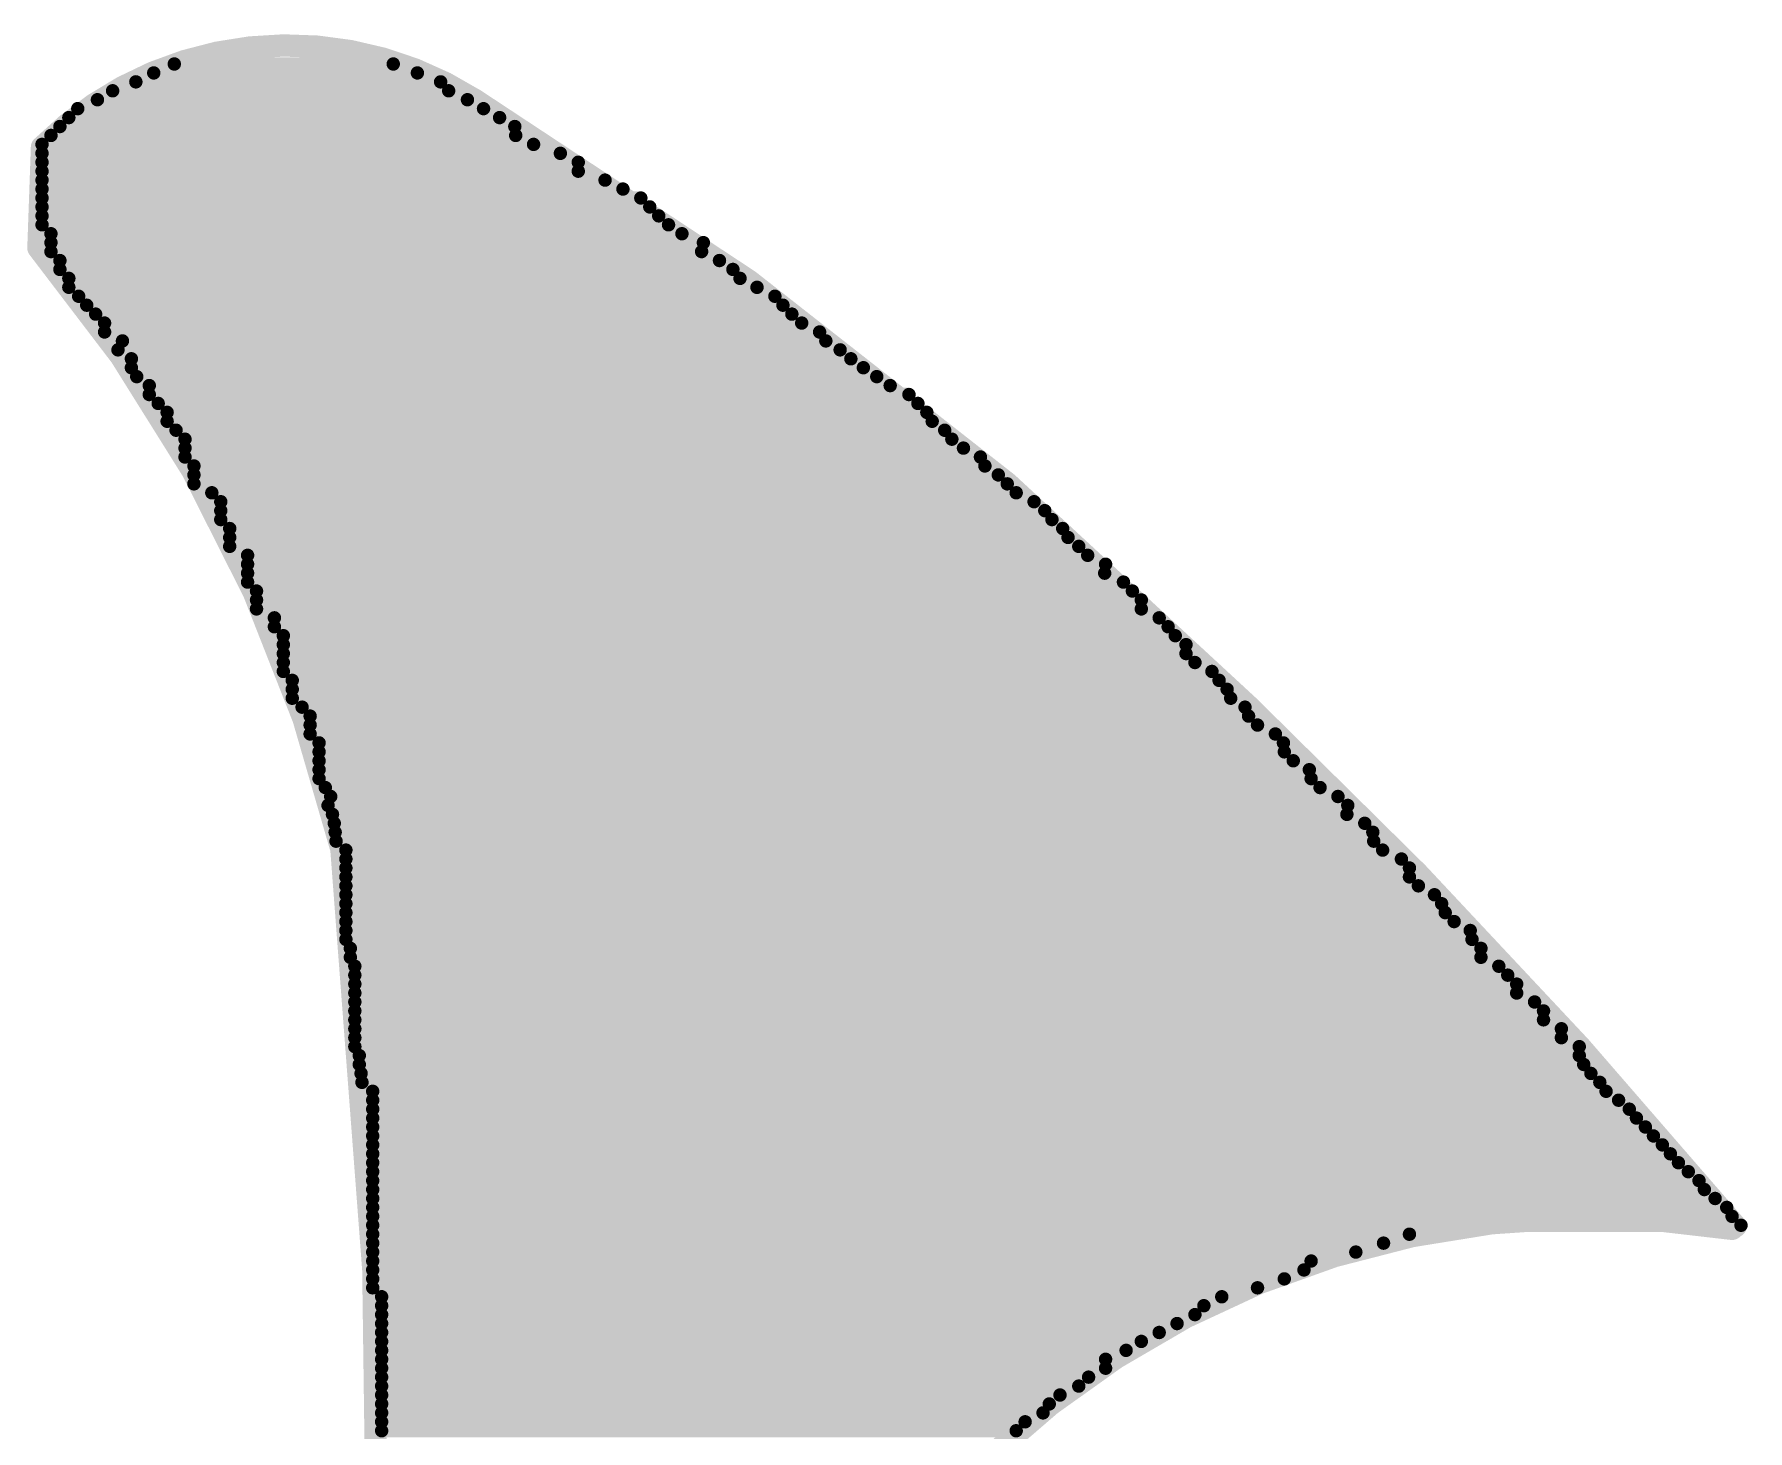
# Model space of a CAD drawing. Extents: x -3908 to 11948, y -2965 to 7442.
# Drawn here: x 3703.1 to 3856.4, y 1516.3 to 1641.4 of the extents above; entities that cross this region are included whole.
import ezdxf

# ---------------------------------------------------------------- set-up
doc = ezdxf.new("R2010")
doc.units = 0
doc.header["$MEASUREMENT"] = 0
doc.layers.get('0').update_dxf_attribs({"linetype": 'CONTINUOUS'})
doc.layers.add('2D_LINE_26', color=7, linetype='CONTINUOUS')

# ---------------------------------------------------------------- blocks, each defined once
blk = doc.blocks.new('SMOOTH_1$2')
at = {"const_width": 0.6}
blk.add_lwpolyline([(-0.3, 0, 1), (0.3, 0, 1)], format="xyb", close=True, dxfattribs=at)
blk = doc.blocks.new('SMOOTH_2')
at = {"const_width": 1}
blk.add_lwpolyline([(-0.5, 0, 1), (0.5, 0, 1)], format="xyb", close=True, dxfattribs=at)
blk = doc.blocks.new('DRAWING_542')
at = {"layer": '2D_LINE_26', "const_width": 2}
for points in [[(171.6, 227.12, 0.028806), (128, 273.68, 0.061163), (58.72, 328, 0.351175), (20, 323.76), (19.68, 314.72, -0.115704), (46.8, 260.88, -0.046722), (48.32, 147.68)], [(49.44, 146.56), (74.32, 157.84, -0.121013), (99.84, 201.28, -0.258152), (171.28, 226.88)]]:
    blk.add_lwpolyline(points, format="xyb", dxfattribs=at)
at = {"layer": '2D_LINE_26', "const_width": 1.2}
for points in [[(31.84, 331.2), (51.44, 331.2)], [(28.4, 329.6), (55.68, 329.6)], [(30, 330.4), (53.6, 330.4)], [(24.96, 328), (58.08, 328)], [(26.32, 328.8), (56.4, 328.8)], [(22.4, 326.4), (60.96, 326.4)], [(23.2, 327.2), (59.52, 327.2)], [(20.8, 324.8), (62.4, 324.8)], [(21.6, 325.6), (62.32, 325.6)], [(20, 324), (64, 324)], [(20, 323.2), (66.4, 323.2)], [(20, 322.4), (68, 322.4)], [(20, 321.6), (68, 321.6)], [(20, 320.8), (70.4, 320.8)], [(20, 320), (72, 320)], [(20, 319.2), (73.6, 319.2)], [(20, 318.4), (74.4, 318.4)], [(20, 317.6), (75.2, 317.6)], [(20, 316.8), (76.08, 316.8)], [(20.8, 316), (77.28, 316)], [(20.8, 315.2), (79.2, 315.2)], [(20.8, 314.4), (79.04, 314.4)], [(21.6, 313.6), (80.64, 313.6)], [(21.6, 312.8), (81.84, 312.8)], [(22.4, 312), (82.48, 312)], [(22.4, 311.2), (84, 311.2)], [(23.28, 310.4), (85.6, 310.4)], [(24, 309.6), (86.32, 309.6)], [(24.8, 308.8), (87.12, 308.8)], [(25.6, 308), (88, 308)], [(25.6, 307.2), (89.6, 307.2)], [(27.2, 306.4), (90.16, 306.4)], [(26.8, 305.6), (91.44, 305.6)], [(28, 304.8), (92.4, 304.8)], [(28, 304), (93.52, 304)], [(28.48, 303.2), (94.72, 303.2)], [(29.6, 302.4), (95.92, 302.4)], [(29.6, 301.6), (97.6, 301.6)], [(30.4, 300.8), (98.4, 300.8)], [(31.2, 300), (99.2, 300)], [(31.2, 299.2), (99.68, 299.2)], [(32, 298.4), (100.8, 298.4)], [(32.8, 297.6), (101.44, 297.6)], [(32.8, 296.8), (102.48, 296.8)], [(32.8, 296), (104, 296)], [(33.6, 295.2), (104.4, 295.2)], [(33.6, 294.4), (105.6, 294.4)], [(33.6, 293.6), (106.4, 293.6)], [(35.2, 292.8), (107.2, 292.8)], [(36, 292), (108.8, 292)], [(36, 291.2), (109.76, 291.2)], [(36, 290.4), (110.4, 290.4)], [(36.8, 289.6), (111.36, 289.6)], [(36.8, 288.8), (111.84, 288.8)], [(36.8, 288), (112.8, 288)], [(38.4, 287.2), (113.6, 287.2)], [(38.4, 286.4), (115.2, 286.4)], [(38.4, 285.6), (115.12, 285.6)], [(38.4, 284.8), (116.8, 284.8)], [(39.2, 284), (117.6, 284)], [(39.2, 283.2), (118.4, 283.2)], [(39.2, 282.4), (118.4, 282.4)], [(40.8, 281.6), (120, 281.6)], [(40.8, 280.8), (120.8, 280.8)], [(41.6, 280), (121.44, 280)], [(41.6, 279.2), (122.4, 279.2)], [(41.6, 278.4), (122.4, 278.4)], [(41.6, 277.6), (123.2, 277.6)], [(41.6, 276.8), (124.72, 276.8)], [(42.4, 276), (125.36, 276)], [(42.4, 275.2), (126.08, 275.2)], [(42.4, 274.4), (126.4, 274.4)], [(43.28, 273.6), (127.68, 273.6)], [(44, 272.8), (128, 272.8)], [(44, 272), (128.8, 272)], [(44, 271.2), (130.4, 271.2)], [(44.8, 270.4), (131.12, 270.4)], [(44.8, 269.6), (131.2, 269.6)], [(44.8, 268.8), (132, 268.8)], [(44.8, 268), (133.44, 268)], [(44.8, 267.2), (133.6, 267.2)], [(45.36, 266.4), (134.4, 266.4)], [(45.6, 264.8), (136.88, 264.8)], [(45.84, 265.6), (136, 265.6)], [(46, 264), (136.8, 264)], [(46.16, 263.2), (138.4, 263.2)], [(46.24, 262.4), (139.12, 262.4)], [(46.32, 261.6), (139.2, 261.6)], [(47.2, 260.8), (140, 260.8)], [(47.2, 260), (141.68, 260)], [(47.2, 259.2), (142.4, 259.2)], [(47.2, 258.4), (142.4, 258.4)], [(47.2, 257.6), (143.2, 257.6)], [(47.2, 256.8), (144.64, 256.8)], [(47.2, 256), (145.28, 256)], [(47.2, 255.2), (145.6, 255.2)], [(47.2, 254.4), (146.4, 254.4)], [(47.2, 253.6), (147.84, 253.6)], [(47.2, 252.8), (148, 252.8)], [(47.6, 252), (148.8, 252)], [(47.6, 251.2), (148.8, 251.2)], [(48, 250.4), (150.4, 250.4)], [(48, 249.6), (151.2, 249.6)], [(48, 248.8), (152, 248.8)], [(48, 248), (152, 248)], [(48, 247.2), (153.6, 247.2)], [(48, 246.4), (154.4, 246.4)], [(48, 245.6), (154.4, 245.6)], [(48, 244.8), (156, 244.8)], [(48, 244), (156, 244)], [(48, 243.2), (157.6, 243.2)], [(48.4, 242.4), (157.6, 242.4)], [(48.4, 241.6), (158, 241.6)], [(48.56, 240.8), (158.64, 240.8)], [(48.64, 240), (159.44, 240)], [(49.6, 239.2), (160, 239.2)], [(49.6, 238.4), (161.12, 238.4)], [(49.6, 237.6), (162.08, 237.6)], [(49.6, 236.8), (162.72, 236.8)], [(49.6, 236), (163.52, 236)], [(49.6, 235.2), (164.24, 235.2)], [(49.6, 234.4), (165.04, 234.4)], [(49.6, 233.6), (165.76, 233.6)], [(49.6, 232.8), (166.48, 232.8)], [(49.6, 232), (167.36, 232)], [(49.6, 231.2), (168.32, 231.2)], [(49.6, 230.4), (168.8, 230.4)], [(49.6, 229.6), (169.76, 229.6)], [(49.6, 228.8), (170.8, 228.8)], [(49.6, 228), (171.28, 228)], [(49.6, 227.2), (172.08, 227.2)], [(49.6, 226.4), (142.4, 226.4)], [(49.6, 225.6), (140.08, 225.6)], [(49.6, 224.8), (137.6, 224.8)], [(49.6, 224), (133.6, 224)], [(49.6, 223.2), (132.96, 223.2)], [(49.6, 222.4), (131.2, 222.4)], [(49.6, 221.6), (128.8, 221.6)], [(50.4, 220.8), (125.6, 220.8)], [(50.4, 220), (124, 220)], [(50.4, 219.2), (123.2, 219.2)], [(50.4, 218.4), (121.6, 218.4)], [(50.4, 217.6), (120, 217.6)], [(50.4, 216.8), (118.4, 216.8)], [(50.4, 216), (117.04, 216)], [(50.4, 215.2), (115.2, 215.2)], [(50.4, 214.4), (115.2, 214.4)], [(50.4, 213.6), (113.68, 213.6)], [(50.4, 212.8), (112.8, 212.8)], [(50.4, 212), (111.12, 212)], [(50.4, 211.2), (110.16, 211.2)], [(50.4, 210.4), (109.6, 210.4)], [(50.4, 209.6), (108, 209.6)], [(50.4, 208.8), (107.2, 208.8)]]:
    blk.add_lwpolyline(points, dxfattribs=at)
at = {"layer": '2D_LINE_26'}
for name, p in [('SMOOTH_1$2', (31.84, 331.2)), ('SMOOTH_1$2', (51.44, 331.2)), ('SMOOTH_1$2', (28.4, 329.6)), ('SMOOTH_1$2', (30, 330.4)), ('SMOOTH_1$2', (53.6, 330.4)), ('SMOOTH_1$2', (55.68, 329.6)), ('SMOOTH_1$2', (24.96, 328)), ('SMOOTH_1$2', (26.32, 328.8)), ('SMOOTH_1$2', (56.4, 328.8)), ('SMOOTH_1$2', (58.08, 328)), ('SMOOTH_2', (58.72, 328)), ('SMOOTH_1$2', (22.4, 326.4)), ('SMOOTH_1$2', (23.2, 327.2)), ('SMOOTH_1$2', (59.52, 327.2)), ('SMOOTH_1$2', (60.96, 326.4)), ('SMOOTH_1$2', (20.8, 324.8)), ('SMOOTH_1$2', (21.6, 325.6)), ('SMOOTH_1$2', (62.32, 325.6)), ('SMOOTH_1$2', (62.4, 324.8)), ('SMOOTH_2', (20, 323.76)), ('SMOOTH_1$2', (20, 324)), ('SMOOTH_1$2', (20, 323.2)), ('SMOOTH_1$2', (64, 324)), ('SMOOTH_1$2', (66.4, 323.2)), ('SMOOTH_1$2', (20, 322.4)), ('SMOOTH_1$2', (20, 321.6)), ('SMOOTH_1$2', (68, 322.4)), ('SMOOTH_1$2', (68, 321.6)), ('SMOOTH_1$2', (20, 320.8)), ('SMOOTH_1$2', (20, 320)), ('SMOOTH_1$2', (70.4, 320.8)), ('SMOOTH_1$2', (72, 320)), ('SMOOTH_1$2', (20, 319.2)), ('SMOOTH_1$2', (73.6, 319.2)), ('SMOOTH_1$2', (20, 318.4)), ('SMOOTH_1$2', (20, 317.6)), ('SMOOTH_1$2', (74.4, 318.4)), ('SMOOTH_1$2', (75.2, 317.6)), ('SMOOTH_1$2', (20, 316.8)), ('SMOOTH_1$2', (20.8, 316)), ('SMOOTH_1$2', (76.08, 316.8)), ('SMOOTH_1$2', (77.28, 316)), ('SMOOTH_2', (19.68, 314.72)), ('SMOOTH_1$2', (20.8, 315.2)), ('SMOOTH_1$2', (20.8, 314.4)), ('SMOOTH_1$2', (79.04, 314.4)), ('SMOOTH_1$2', (79.2, 315.2)), ('SMOOTH_1$2', (21.6, 313.6)), ('SMOOTH_1$2', (21.6, 312.8)), ('SMOOTH_1$2', (80.64, 313.6)), ('SMOOTH_1$2', (81.84, 312.8)), ('SMOOTH_1$2', (22.4, 312)), ('SMOOTH_1$2', (22.4, 311.2)), ('SMOOTH_1$2', (82.48, 312)), ('SMOOTH_1$2', (84, 311.2)), ('SMOOTH_1$2', (23.28, 310.4)), ('SMOOTH_1$2', (24, 309.6)), ('SMOOTH_1$2', (85.6, 310.4)), ('SMOOTH_1$2', (86.32, 309.6)), ('SMOOTH_1$2', (24.8, 308.8)), ('SMOOTH_1$2', (25.6, 308)), ('SMOOTH_1$2', (87.12, 308.8)), ('SMOOTH_1$2', (88, 308)), ('SMOOTH_1$2', (25.6, 307.2)), ('SMOOTH_1$2', (27.2, 306.4)), ('SMOOTH_1$2', (89.6, 307.2)), ('SMOOTH_1$2', (90.16, 306.4)), ('SMOOTH_1$2', (26.8, 305.6)), ('SMOOTH_1$2', (28, 304.8)), ('SMOOTH_1$2', (91.44, 305.6)), ('SMOOTH_1$2', (92.4, 304.8)), ('SMOOTH_1$2', (28, 304)), ('SMOOTH_1$2', (28.48, 303.2)), ('SMOOTH_1$2', (93.52, 304)), ('SMOOTH_1$2', (94.72, 303.2)), ('SMOOTH_1$2', (29.6, 302.4)), ('SMOOTH_1$2', (29.6, 301.6)), ('SMOOTH_1$2', (95.92, 302.4)), ('SMOOTH_1$2', (97.6, 301.6)), ('SMOOTH_1$2', (30.4, 300.8)), ('SMOOTH_1$2', (98.4, 300.8)), ('SMOOTH_1$2', (31.2, 300)), ('SMOOTH_1$2', (31.2, 299.2)), ('SMOOTH_1$2', (99.2, 300)), ('SMOOTH_1$2', (99.68, 299.2)), ('SMOOTH_1$2', (32, 298.4)), ('SMOOTH_1$2', (32.8, 297.6)), ('SMOOTH_1$2', (100.8, 298.4)), ('SMOOTH_1$2', (101.44, 297.6)), ('SMOOTH_1$2', (32.8, 296.8)), ('SMOOTH_1$2', (32.8, 296)), ('SMOOTH_1$2', (102.48, 296.8)), ('SMOOTH_1$2', (104, 296)), ('SMOOTH_1$2', (33.6, 295.2)), ('SMOOTH_1$2', (33.6, 294.4)), ('SMOOTH_1$2', (104.4, 295.2)), ('SMOOTH_1$2', (105.6, 294.4)), ('SMOOTH_1$2', (33.6, 293.6)), ('SMOOTH_1$2', (35.2, 292.8)), ('SMOOTH_1$2', (106.4, 293.6)), ('SMOOTH_1$2', (107.2, 292.8)), ('SMOOTH_1$2', (36, 292)), ('SMOOTH_1$2', (36, 291.2)), ('SMOOTH_1$2', (108.8, 292)), ('SMOOTH_1$2', (109.76, 291.2)), ('SMOOTH_1$2', (36, 290.4)), ('SMOOTH_1$2', (36.8, 289.6)), ('SMOOTH_1$2', (110.4, 290.4)), ('SMOOTH_1$2', (111.36, 289.6)), ('SMOOTH_1$2', (36.8, 288.8)), ('SMOOTH_1$2', (36.8, 288)), ('SMOOTH_1$2', (111.84, 288.8)), ('SMOOTH_1$2', (112.8, 288)), ('SMOOTH_1$2', (38.4, 287.2)), ('SMOOTH_1$2', (38.4, 286.4)), ('SMOOTH_1$2', (113.6, 287.2)), ('SMOOTH_1$2', (115.2, 286.4)), ('SMOOTH_1$2', (38.4, 285.6)), ('SMOOTH_1$2', (38.4, 284.8)), ('SMOOTH_1$2', (115.12, 285.6)), ('SMOOTH_1$2', (116.8, 284.8)), ('SMOOTH_1$2', (39.2, 284)), ('SMOOTH_1$2', (39.2, 283.2)), ('SMOOTH_1$2', (117.6, 284)), ('SMOOTH_1$2', (118.4, 283.2)), ('SMOOTH_1$2', (39.2, 282.4)), ('SMOOTH_1$2', (118.4, 282.4)), ('SMOOTH_1$2', (40.8, 281.6)), ('SMOOTH_1$2', (40.8, 280.8)), ('SMOOTH_1$2', (120, 281.6)), ('SMOOTH_1$2', (120.8, 280.8)), ('SMOOTH_1$2', (41.6, 280)), ('SMOOTH_1$2', (41.6, 279.2)), ('SMOOTH_1$2', (121.44, 280)), ('SMOOTH_1$2', (122.4, 279.2)), ('SMOOTH_1$2', (41.6, 278.4)), ('SMOOTH_1$2', (41.6, 277.6)), ('SMOOTH_1$2', (122.4, 278.4)), ('SMOOTH_1$2', (123.2, 277.6)), ('SMOOTH_1$2', (41.6, 276.8)), ('SMOOTH_1$2', (42.4, 276)), ('SMOOTH_1$2', (124.72, 276.8)), ('SMOOTH_1$2', (125.36, 276)), ('SMOOTH_1$2', (42.4, 275.2)), ('SMOOTH_1$2', (42.4, 274.4)), ('SMOOTH_1$2', (126.08, 275.2)), ('SMOOTH_1$2', (126.4, 274.4)), ('SMOOTH_2', (128, 273.68)), ('SMOOTH_1$2', (43.28, 273.6)), ('SMOOTH_1$2', (44, 272.8)), ('SMOOTH_1$2', (127.68, 273.6)), ('SMOOTH_1$2', (128, 272.8)), ('SMOOTH_1$2', (44, 272)), ('SMOOTH_1$2', (44, 271.2)), ('SMOOTH_1$2', (128.8, 272)), ('SMOOTH_1$2', (130.4, 271.2)), ('SMOOTH_1$2', (44.8, 270.4)), ('SMOOTH_1$2', (44.8, 269.6)), ('SMOOTH_1$2', (131.12, 270.4)), ('SMOOTH_1$2', (131.2, 269.6)), ('SMOOTH_1$2', (44.8, 268.8)), ('SMOOTH_1$2', (44.8, 268)), ('SMOOTH_1$2', (132, 268.8)), ('SMOOTH_1$2', (133.44, 268)), ('SMOOTH_1$2', (44.8, 267.2)), ('SMOOTH_1$2', (45.36, 266.4)), ('SMOOTH_1$2', (133.6, 267.2)), ('SMOOTH_1$2', (134.4, 266.4)), ('SMOOTH_1$2', (45.6, 264.8)), ('SMOOTH_1$2', (45.84, 265.6)), ('SMOOTH_1$2', (136, 265.6)), ('SMOOTH_1$2', (136.88, 264.8)), ('SMOOTH_1$2', (46, 264)), ('SMOOTH_1$2', (136.8, 264)), ('SMOOTH_1$2', (46.16, 263.2)), ('SMOOTH_1$2', (46.24, 262.4)), ('SMOOTH_1$2', (138.4, 263.2)), ('SMOOTH_1$2', (139.12, 262.4)), ('SMOOTH_1$2', (46.32, 261.6)), ('SMOOTH_2', (46.8, 260.88)), ('SMOOTH_1$2', (47.2, 260.8)), ('SMOOTH_1$2', (139.2, 261.6)), ('SMOOTH_1$2', (140, 260.8)), ('SMOOTH_1$2', (47.2, 260)), ('SMOOTH_1$2', (47.2, 259.2)), ('SMOOTH_1$2', (141.68, 260)), ('SMOOTH_1$2', (142.4, 259.2)), ('SMOOTH_1$2', (47.2, 258.4)), ('SMOOTH_1$2', (47.2, 257.6)), ('SMOOTH_1$2', (142.4, 258.4)), ('SMOOTH_1$2', (143.2, 257.6)), ('SMOOTH_1$2', (47.2, 256.8)), ('SMOOTH_1$2', (47.2, 256)), ('SMOOTH_1$2', (144.64, 256.8)), ('SMOOTH_1$2', (145.28, 256)), ('SMOOTH_1$2', (47.2, 255.2)), ('SMOOTH_1$2', (47.2, 254.4)), ('SMOOTH_1$2', (145.6, 255.2)), ('SMOOTH_1$2', (146.4, 254.4)), ('SMOOTH_1$2', (47.2, 253.6)), ('SMOOTH_1$2', (47.2, 252.8)), ('SMOOTH_1$2', (147.84, 253.6)), ('SMOOTH_1$2', (148, 252.8)), ('SMOOTH_1$2', (47.6, 252)), ('SMOOTH_1$2', (47.6, 251.2)), ('SMOOTH_1$2', (148.8, 252)), ('SMOOTH_1$2', (148.8, 251.2)), ('SMOOTH_1$2', (48, 250.4)), ('SMOOTH_1$2', (48, 249.6)), ('SMOOTH_1$2', (150.4, 250.4)), ('SMOOTH_1$2', (151.2, 249.6)), ('SMOOTH_1$2', (48, 248.8)), ('SMOOTH_1$2', (48, 248)), ('SMOOTH_1$2', (152, 248.8)), ('SMOOTH_1$2', (152, 248)), ('SMOOTH_1$2', (48, 247.2)), ('SMOOTH_1$2', (48, 246.4)), ('SMOOTH_1$2', (153.6, 247.2)), ('SMOOTH_1$2', (154.4, 246.4)), ('SMOOTH_1$2', (48, 245.6)), ('SMOOTH_1$2', (48, 244.8)), ('SMOOTH_1$2', (154.4, 245.6)), ('SMOOTH_1$2', (156, 244.8)), ('SMOOTH_1$2', (48, 244)), ('SMOOTH_1$2', (156, 244)), ('SMOOTH_1$2', (48, 243.2)), ('SMOOTH_1$2', (48.4, 242.4)), ('SMOOTH_1$2', (157.6, 243.2)), ('SMOOTH_1$2', (157.6, 242.4)), ('SMOOTH_1$2', (48.4, 241.6)), ('SMOOTH_1$2', (48.56, 240.8)), ('SMOOTH_1$2', (158, 241.6)), ('SMOOTH_1$2', (158.64, 240.8)), ('SMOOTH_1$2', (48.64, 240)), ('SMOOTH_1$2', (49.6, 239.2)), ('SMOOTH_1$2', (159.44, 240)), ('SMOOTH_1$2', (160, 239.2)), ('SMOOTH_1$2', (49.6, 238.4)), ('SMOOTH_1$2', (49.6, 237.6)), ('SMOOTH_1$2', (161.12, 238.4)), ('SMOOTH_1$2', (162.08, 237.6)), ('SMOOTH_1$2', (49.6, 236.8)), ('SMOOTH_1$2', (49.6, 236)), ('SMOOTH_1$2', (162.72, 236.8)), ('SMOOTH_1$2', (163.52, 236)), ('SMOOTH_1$2', (49.6, 235.2)), ('SMOOTH_1$2', (49.6, 234.4)), ('SMOOTH_1$2', (164.24, 235.2)), ('SMOOTH_1$2', (165.04, 234.4)), ('SMOOTH_1$2', (49.6, 233.6)), ('SMOOTH_1$2', (49.6, 232.8)), ('SMOOTH_1$2', (165.76, 233.6)), ('SMOOTH_1$2', (166.48, 232.8)), ('SMOOTH_1$2', (49.6, 232)), ('SMOOTH_1$2', (49.6, 231.2)), ('SMOOTH_1$2', (167.36, 232)), ('SMOOTH_1$2', (168.32, 231.2)), ('SMOOTH_1$2', (49.6, 230.4)), ('SMOOTH_1$2', (49.6, 229.6)), ('SMOOTH_1$2', (168.8, 230.4)), ('SMOOTH_1$2', (169.76, 229.6)), ('SMOOTH_1$2', (49.6, 228.8)), ('SMOOTH_1$2', (49.6, 228)), ('SMOOTH_1$2', (170.8, 228.8)), ('SMOOTH_1$2', (171.28, 228)), ('SMOOTH_1$2', (49.6, 227.2)), ('SMOOTH_1$2', (49.6, 226.4)), ('SMOOTH_1$2', (142.4, 226.4)), ('SMOOTH_2', (171.28, 226.88)), ('SMOOTH_2', (171.6, 227.12)), ('SMOOTH_1$2', (172.08, 227.2)), ('SMOOTH_1$2', (49.6, 225.6)), ('SMOOTH_1$2', (140.08, 225.6)), ('SMOOTH_1$2', (49.6, 224.8)), ('SMOOTH_1$2', (49.6, 224)), ('SMOOTH_1$2', (133.6, 224)), ('SMOOTH_1$2', (137.6, 224.8)), ('SMOOTH_1$2', (49.6, 223.2)), ('SMOOTH_1$2', (49.6, 222.4)), ('SMOOTH_1$2', (131.2, 222.4)), ('SMOOTH_1$2', (132.96, 223.2)), ('SMOOTH_1$2', (49.6, 221.6)), ('SMOOTH_1$2', (50.4, 220.8)), ('SMOOTH_1$2', (125.6, 220.8)), ('SMOOTH_1$2', (128.8, 221.6)), ('SMOOTH_1$2', (50.4, 220)), ('SMOOTH_1$2', (50.4, 219.2)), ('SMOOTH_1$2', (123.2, 219.2)), ('SMOOTH_1$2', (124, 220)), ('SMOOTH_1$2', (50.4, 218.4)), ('SMOOTH_1$2', (50.4, 217.6)), ('SMOOTH_1$2', (120, 217.6)), ('SMOOTH_1$2', (121.6, 218.4)), ('SMOOTH_1$2', (50.4, 216.8)), ('SMOOTH_1$2', (50.4, 216)), ('SMOOTH_1$2', (117.04, 216)), ('SMOOTH_1$2', (118.4, 216.8)), ('SMOOTH_1$2', (50.4, 215.2)), ('SMOOTH_1$2', (50.4, 214.4)), ('SMOOTH_1$2', (115.2, 215.2)), ('SMOOTH_1$2', (115.2, 214.4)), ('SMOOTH_1$2', (50.4, 213.6)), ('SMOOTH_1$2', (50.4, 212.8)), ('SMOOTH_1$2', (112.8, 212.8)), ('SMOOTH_1$2', (113.68, 213.6)), ('SMOOTH_1$2', (50.4, 212)), ('SMOOTH_1$2', (50.4, 211.2)), ('SMOOTH_1$2', (110.16, 211.2)), ('SMOOTH_1$2', (111.12, 212)), ('SMOOTH_1$2', (50.4, 210.4)), ('SMOOTH_1$2', (50.4, 209.6)), ('SMOOTH_1$2', (108, 209.6)), ('SMOOTH_1$2', (109.6, 210.4)), ('SMOOTH_1$2', (50.4, 208.8)), ('SMOOTH_1$2', (107.2, 208.8))]:
    blk.add_blockref(name, p, dxfattribs=at)

msp = doc.modelspace()

# ---------------------------------------------------------------- block references
msp.add_blockref('DRAWING_542', (3683.75, 1307.5))

doc.saveas('drawing.dxf')
